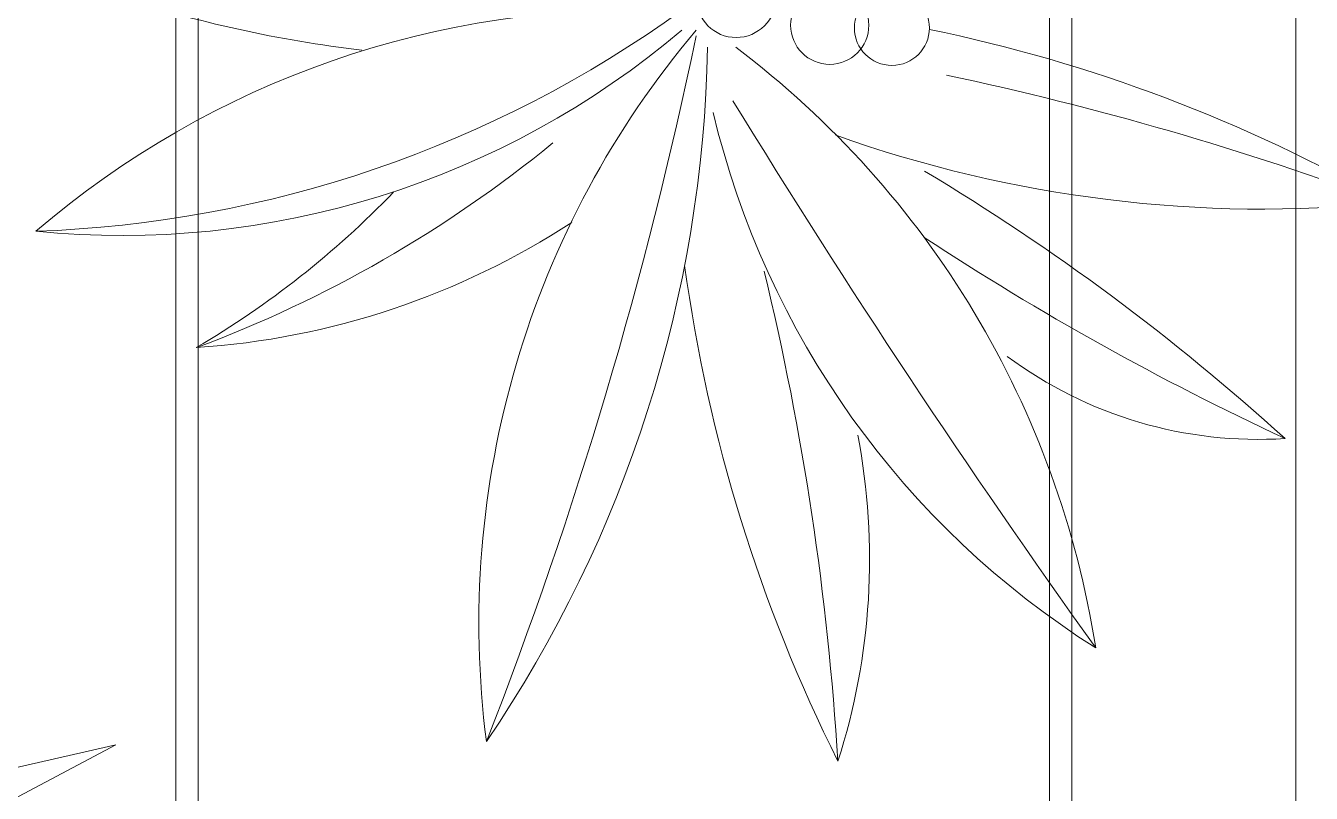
# Model space of a CAD drawing. Header units: millimetres. Extents: x 46079 to 131409, y 40831 to 60403.
# Drawn here: x 119426 to 120000, y 54358 to 54700 of the extents above; entities that cross this region are included whole.
import ezdxf

# ---------------------------------------------------------------- set-up
doc = ezdxf.new("R2010")
doc.units = ezdxf.units.MM
for name, color, linetype, lineweight in [('A-WALL', 113, 'Continuous', 18), ('G-IMPT', 8, 'Continuous', 18), ('L-PLNT', 71, 'Continuous', 18), ('L-PLNT-1', 253, 'Continuous', 18)]:
    doc.layers.add(name, color=color, linetype=linetype, lineweight=lineweight)

# ---------------------------------------------------------------- blocks, each defined once
blk = doc.blocks.new('CAY MAI VAN PHUC - CAY DUC SOC_dwg-2256080-TKCS_BỂ NƯỚC NGẦM - MẶT BẰNG NẮP BỂ')
at = {"layer": 'G-IMPT', "flags": 128}
blk.add_lwpolyline([(-13.75, 346.59), (-60.3, 479.48), (-66.95, 419.68), (-133.46, 499.42), (-126.81, 413.04), (-206.61, 479.48), (-173.36, 359.88), (-213.26, 426.33), (-293.07, 379.82), (-279.77, 346.59), (-319.67, 373.17), (-366.22, 320.02), (-326.32, 273.51), (-472.63, 306.73), (-359.57, 246.93)], dxfattribs=at)
blk = doc.blocks.new('CAY MAI VAN PHUC - CAY BONG TRANG-2256527-TKCS_BỂ NƯỚC NGẦM - MẶT BẰNG NẮP BỂ')
at = {"extrusion": (0, 0, -1), "xscale": 0.7894736842105263, "yscale": 0.7894736842105263, "zscale": -0.7894736842105263, "rotation": 180}
blk.add_blockref('CAY MAI VAN PHUC - CAY DUC SOC_dwg-2256080-TKCS_BỂ NƯỚC NGẦM - MẶT BẰNG NẮP BỂ', (0, 0), dxfattribs=at)
blk = doc.blocks.new('CAY DUA VAN PHAT - CAY DUA VAN PHAT_dwg-2253781-TKCS_BỂ NƯỚC NGẦM - MẶT BẰNG NẮP BỂ')
at = {"layer": 'G-IMPT'}
for centre, radius in [((672.1, 720.8), 35.7), ((696.9, 637.3), 34.9), ((699.2, 581.8), 33.5)]:
    blk.add_circle(centre, radius, dxfattribs=at)
for centre, radius, start, end in [((1505.2, 811.2), 822.3, 139.4024, 182.222), ((-165.6, 1381.8), 1047, 324.1916, 358.058), ((110.7, 1269.5), 773.9, 319.7296, 5.697), ((-370.2, 928.9), 1096.5, 6.6166, 18.285), ((-62.1, 1592.2), 1116.8, 320.6802, 339.5986), ((272.8, 1621.1), 825.6, 313.9588, 329.5669), ((288.4, 1248.6), 697.7, 326.9057, 356.2457), ((1231.1, 130.1), 820.5, 82.645, 130.2275), ((-95.4, 4605.1), 3931.2, 281.7668, 291.3553), ((695.3, 1884.1), 1137.9, 271.0634, 304.2767), ((719.3, -637.8), 1417.7, 63.4093, 82.2197), ((594.7, -15.7), 778.2, 32.2613, 76.6297), ((-3578, -6349.7), 8300, 54.40802, 58.45357), ((1382.2, 1223.8), 834.2, 217.0531, 261.0676), ((1508, 3142.6), 2517.3, 256.4051, 266.4905), ((-274.9, 250.4), 1135.9, 354.3681, 19.6563), ((1173.7, 1190.3), 588.6, 259.1512, 287.8197), ((2568.5, 1594.9), 2029.5, 210.8992, 222.2343), ((-1244.6, -845.1), 2548.6, 24.9673, 33.2653), ((2056.7, 827.6), 1384.6, 191.6383, 209.8274), ((3456.5, 1105.5), 2774.7, 191.9083, 200.385), ((691.4, 254.8), 375.2, 356.3118, 36.6378)]:
    blk.add_arc(centre, radius, start, end, dxfattribs=at)
blk = doc.blocks.new('CAY DUA VAN PHAT - CAY DUA VAN PHAT_dwg-V50-TKCS_BỂ NƯỚC NGẦM - MẶT BẰNG NẮP BỂ')
at = {"layer": 'G-IMPT'}
for centre, radius in [((672.1, 720.8), 35.7), ((696.9, 637.3), 34.9), ((699.2, 581.8), 33.5)]:
    blk.add_circle(centre, radius, dxfattribs=at)
for centre, radius, start, end in [((1505.2, 811.2), 822.3, 139.4024, 182.222), ((-165.6, 1381.8), 1047, 324.1916, 358.058), ((110.7, 1269.5), 773.9, 319.7296, 5.697), ((-370.2, 928.9), 1096.5, 6.6166, 18.285), ((-62.1, 1592.2), 1116.8, 320.6802, 339.5986), ((272.8, 1621.1), 825.6, 313.9588, 329.5669), ((288.4, 1248.6), 697.7, 326.9057, 356.2457), ((1231.1, 130.1), 820.5, 82.645, 130.2275), ((-95.4, 4605.1), 3931.2, 281.7668, 291.3553), ((695.3, 1884.1), 1137.9, 271.0634, 304.2767), ((719.3, -637.8), 1417.7, 63.4093, 82.2197), ((594.7, -15.7), 778.2, 32.2613, 76.6297), ((-3578, -6349.7), 8300, 54.40802, 58.45357), ((1382.2, 1223.8), 834.2, 217.0531, 261.0676), ((1508, 3142.6), 2517.3, 256.4051, 266.4905), ((-274.9, 250.4), 1135.9, 354.3681, 19.6563), ((1173.7, 1190.3), 588.6, 259.1512, 287.8197), ((2568.5, 1594.9), 2029.5, 210.8992, 222.2343), ((-1244.6, -845.1), 2548.6, 24.9673, 33.2653), ((2056.7, 827.6), 1384.6, 191.6383, 209.8274), ((3456.5, 1105.5), 2774.7, 191.9083, 200.385), ((691.4, 254.8), 375.2, 356.3118, 36.6378)]:
    blk.add_arc(centre, radius, start, end, dxfattribs=at)
blk = doc.blocks.new('CAY DUA VAN PHAT - CAY DUA VAN PHAT-V51-TKCS_BỂ NƯỚC NGẦM - MẶT BẰNG NẮP BỂ')
at = {"extrusion": (0, 0, -1), "xscale": 0.5, "yscale": 0.5, "zscale": -0.5, "rotation": 180}
for name in ['CAY DUA VAN PHAT - CAY DUA VAN PHAT_dwg-2253781-TKCS_BỂ NƯỚC NGẦM - MẶT BẰNG NẮP BỂ', 'CAY DUA VAN PHAT - CAY DUA VAN PHAT_dwg-V50-TKCS_BỂ NƯỚC NGẦM - MẶT BẰNG NẮP BỂ']:
    blk.add_blockref(name, (151.82, 370.52), dxfattribs=at)

msp = doc.modelspace()

# ---------------------------------------------------------------- linework, layer by layer
at = {"layer": 'A-WALL'}
for p, q in [((119493.27, 53311.94), (119493.27, 55286.31)), ((119893.35, 50657.93), (119893.35, 55286.31)), ((119993.35, 55286.31), (119993.35, 50557.93)), ((119503.27, 55276.31), (119503.27, 53311.94)), ((119883.35, 50667.93), (119883.35, 55276.31))]:
    msp.add_line(p, q, dxfattribs=at)

# ---------------------------------------------------------------- block references
at = {"layer": 'L-PLNT', "rotation": 270.0000000000003}
msp.add_blockref('CAY DUA VAN PHAT - CAY DUA VAN PHAT-V51-TKCS_BỂ NƯỚC NGẦM - MẶT BẰNG NẮP BỂ', (119733.35, 54896.94), dxfattribs=at)
at = {"layer": 'L-PLNT-1', "rotation": 180}
msp.add_blockref('CAY MAI VAN PHUC - CAY BONG TRANG-2256527-TKCS_BỂ NƯỚC NGẦM - MẶT BẰNG NẮP BỂ', (119093.35, 54136.94), dxfattribs=at)

doc.saveas('drawing.dxf')
